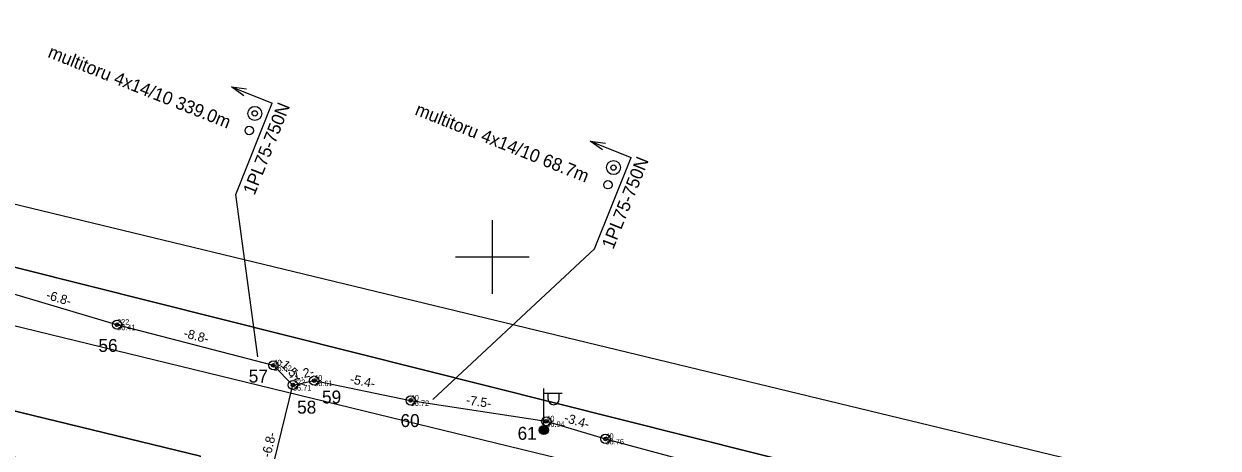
# Model space of a CAD drawing. Extents: x 553634 to 561168, y 6586277 to 6588142.
# Drawn here: x 554024.6 to 554089.4, y 6586589.6 to 6586612.7 of the extents above; entities that cross this region are included whole.
import ezdxf

# ---------------------------------------------------------------- set-up
doc = ezdxf.new("R2010")
doc.units = 0
for name, color, linetype in [('ABIJOONIS', 7, 'Continuous'), ('JOONSIDE', 7, 'Continuous'), ('KOORDPUNKT', 7, 'Continuous'), ('MOOTKORG-EH2000', 7, 'Continuous'), ('MOOTMPUNKT', 7, 'Continuous'), ('MOOTNR', 7, 'Continuous'), ('MOOTPIIR', 7, 'Continuous'), ('PIIR', 7, 'Continuous'), ('POST', 7, 'Continuous'), ('SITRASS', 7, 'Continuous'), ('VORK', 7, 'Continuous')]:
    doc.layers.add(name, color=color, linetype=linetype)

msp = doc.modelspace()

# ---------------------------------------------------------------- linework, layer by layer
at = {"layer": 'ABIJOONIS'}
for p, q in [((554035.839, 6586609.228), (554038.05, 6586608.347)), ((554055.323, 6586606.287), (554057.534, 6586605.406)), ((554019.225, 6586597.443), (554150.898, 6586565.408)), ((554018.161, 6586593.071), (554034.15, 6586589.181))]:
    msp.add_line(p, q, dxfattribs=at)
for points in [[(554036.508, 6586608.746), (554035.839, 6586609.228), (554036.656, 6586609.117)], [(554037.271, 6586594.571), (554036.074, 6586603.386), (554038.05, 6586608.347)], [(554055.993, 6586605.805), (554055.323, 6586606.287), (554056.141, 6586606.176)], [(554046.77, 6586592.254), (554055.559, 6586600.445), (554057.534, 6586605.406)]]:
    msp.add_lwpolyline(points, dxfattribs=at)
for centre, radius in [((554037.099, 6586607.791), 0.38), ((554037.099, 6586607.791), 0.146), ((554036.798, 6586606.862), 0.229), ((554056.583, 6586604.85), 0.38), ((554056.583, 6586604.85), 0.146), ((554056.282, 6586603.921), 0.229)]:
    msp.add_circle(centre, radius, dxfattribs=at)
at = {"layer": 'KOORDPUNKT'}
for centre, radius in [((554029.614, 6586596.32), 0.25), ((554029.614, 6586596.32), 0.025), ((554029.614, 6586596.32), 0.0221), ((554029.614, 6586596.32), 0.0191), ((554029.614, 6586596.32), 0.0161), ((554029.614, 6586596.32), 0.0132), ((554029.614, 6586596.32), 0.0102), ((554029.614, 6586596.32), 0.00726), ((554029.614, 6586596.32), 0.0043), ((554038.107, 6586594.113), 0.25), ((554038.107, 6586594.113), 0.025), ((554038.107, 6586594.113), 0.0221), ((554038.107, 6586594.113), 0.0191), ((554038.107, 6586594.113), 0.0161), ((554038.107, 6586594.113), 0.0132), ((554038.107, 6586594.113), 0.0102), ((554038.107, 6586594.113), 0.00726), ((554038.107, 6586594.113), 0.0043), ((554040.322, 6586593.285), 0.25), ((554040.322, 6586593.285), 0.025), ((554040.322, 6586593.285), 0.0221), ((554039.169, 6586593.045), 0.25), ((554039.169, 6586593.045), 0.025), ((554039.169, 6586593.045), 0.0221), ((554039.169, 6586593.045), 0.0191), ((554039.169, 6586593.045), 0.0161), ((554039.169, 6586593.045), 0.0132), ((554039.169, 6586593.045), 0.0102), ((554039.169, 6586593.045), 0.00726), ((554039.169, 6586593.045), 0.0043), ((554040.322, 6586593.285), 0.0191), ((554040.322, 6586593.285), 0.0161), ((554040.322, 6586593.285), 0.0132), ((554040.322, 6586593.285), 0.0102), ((554040.322, 6586593.285), 0.00726), ((554040.322, 6586593.285), 0.0043), ((554045.564, 6586592.207), 0.25), ((554045.564, 6586592.207), 0.025), ((554045.564, 6586592.207), 0.0221), ((554045.564, 6586592.207), 0.0191), ((554045.564, 6586592.207), 0.0161), ((554045.564, 6586592.207), 0.0132), ((554045.564, 6586592.207), 0.0102), ((554045.564, 6586592.207), 0.00726), ((554045.564, 6586592.207), 0.0043), ((554052.93, 6586591.074), 0.25), ((554052.93, 6586591.074), 0.025), ((554052.93, 6586591.074), 0.0221), ((554052.93, 6586591.074), 0.0191), ((554052.93, 6586591.074), 0.0161), ((554052.93, 6586591.074), 0.0132), ((554052.93, 6586591.074), 0.0102), ((554052.93, 6586591.074), 0.00726), ((554052.93, 6586591.074), 0.0043), ((554056.145, 6586590.12), 0.25), ((554056.145, 6586590.12), 0.025), ((554056.145, 6586590.12), 0.0221), ((554056.145, 6586590.12), 0.0191), ((554056.145, 6586590.12), 0.0161), ((554056.145, 6586590.12), 0.0132), ((554056.145, 6586590.12), 0.0102), ((554056.145, 6586590.12), 0.00726), ((554056.145, 6586590.12), 0.0043)]:
    msp.add_circle(centre, radius, dxfattribs=at)
at = {"layer": 'MOOTMPUNKT'}
for centre in [(554029.614, 6586596.32), (554038.107, 6586594.113), (554040.322, 6586593.285), (554039.169, 6586593.045), (554045.564, 6586592.207), (554052.93, 6586591.074), (554056.145, 6586590.12)]:
    msp.add_circle(centre, 0.1, dxfattribs=at)
at = {"layer": 'MOOTPIIR'}
msp.add_lwpolyline([(553726.68, 6586651.18), (553726.075, 6586673.2), (553765.426, 6586677.746), (553783.223, 6586677.077), (553949.864, 6586620.823), (554119.282, 6586579.866), (554112.096, 6586559.387), (554052.647, 6586582.916), (554039.799, 6586489.019), (554016.235, 6586492.44), (554034.15, 6586589.181), (553908.49, 6586619.734), (553782.61, 6586664.245), (553737.534, 6586664.463), (553736.881, 6586650.738)], close=True, dxfattribs=at)
at = {"layer": 'PIIR'}
for points in [[(553877.39, 6586727.07), (553849.71, 6586649.06), (553916.87, 6586626.36), (553987.21, 6586608.76), (554017.05, 6586601.19), (554166.01, 6586563.8), (554131.59, 6586771.41), (554010.14, 6586740.36), (553994.28, 6586766.24)], [(553986.05, 6586598.38), (554034.98, 6586586.48), (554046.75, 6586583.62), (554103.56, 6586569.79), (554188.98, 6586549.04), (554209.75, 6586557.47), (554166.01, 6586563.8), (554017.05, 6586601.19), (553987.21, 6586608.76)]]:
    msp.add_lwpolyline(points, close=True, dxfattribs=at)
at = {"layer": 'POST'}
for p, q in [((554052.799, 6586590.853), (554052.799, 6586592.853)), ((554052.799, 6586592.603), (554053.799, 6586592.603)), ((554053.026, 6586592.282), (554053.026, 6586592.603)), ((554053.639, 6586592.282), (554053.639, 6586592.603)), ((554052.799, 6586590.603), (554052.799, 6586590.603))]:
    msp.add_line(p, q, dxfattribs=at)
for radius in [0.25, 0.225, 0.2, 0.175, 0.15, 0.125, 0.1, 0.075, 0.05, 0.025]:
    msp.add_circle((554052.799, 6586590.603), radius, dxfattribs=at)
msp.add_arc((554053.333, 6586592.282), 0.306, 180, 0, dxfattribs=at)
at = {"layer": 'SITRASS'}
for points in [[(554039.169, 6586593.045), (554038.107, 6586594.113), (554029.614, 6586596.32), (554023.136, 6586598.235), (554018.927, 6586599.038), (554013.76, 6586599.735), (554003.604, 6586602.411), (553996.214, 6586604.241), (553988.378, 6586606.071)], [(554034.228, 6586561.373), (554034.618, 6586563.058), (554035.191, 6586566.003), (554035.654, 6586570.891), (554036.078, 6586574.25), (554036.472, 6586577.231), (554037.04, 6586581.703), (554037.557, 6586586.442), (554039.169, 6586593.045)], [(554039.169, 6586593.045), (554040.322, 6586593.285), (554045.564, 6586592.207), (554052.93, 6586591.074), (554056.145, 6586590.12), (554067.478, 6586587.057), (554077.351, 6586584.155), (554083.495, 6586583.118), (554091.899, 6586581.391), (554097.698, 6586579.718), (554103.49, 6586578.097), (554105.909, 6586577.559)]]:
    msp.add_lwpolyline(points, dxfattribs=at)
at = {"layer": 'VORK'}
for p, q in [((554050, 6586602), (554050, 6586598)), ((554048, 6586600), (554052, 6586600))]:
    msp.add_line(p, q, dxfattribs=at)

# ---------------------------------------------------------------- texts
at = {"layer": 'ABIJOONIS'}
for p in [(554037.084, 6586603.315), (554056.568, 6586600.374)]:
    msp.add_text('1PL75-750N', height=0.7, rotation=68.28231, dxfattribs=at).set_placement(p)
at = {"layer": 'JOONSIDE'}
for s, rotation, p in [('-6.8-', 343.53148, (554025.727, 6586597.73)), ('-8.8-', 345.43324, (554033.198, 6586595.647)), ('-1.5-', 314.83524, (554038.322, 6586594.252)), ('-1.2-', 11.76064, (554039.009, 6586593.267)), ('-5.4-', 348.37932, (554042.234, 6586593.147)), ('-7.5-', 351.25559, (554048.544, 6586592.002)), ('-3.4-', 343.47258, (554053.866, 6586591.057)), ('-6.8-', 76.2848, (554037.943, 6586589.074))]:
    msp.add_text(s, height=0.5, rotation=rotation, dxfattribs=at).set_placement(p)
at = {"layer": 'KOORDPUNKT'}
for s, p in [('56', (554028.606, 6586594.843)), ('57', (554036.769, 6586593.176)), ('59', (554040.749, 6586592.044)), ('58', (554039.397, 6586591.493)), ('60', (554045.011, 6586590.764)), ('61', (554051.372, 6586590.073))]:
    msp.add_text(s, height=0.7, dxfattribs=at).set_placement(p)
at = {"layer": 'MOOTKORG-EH2000'}
for s, p in [('36.41', (554029.614, 6586596.02)), ('36.62', (554038.107, 6586593.813)), ('36.71', (554039.169, 6586592.745)), ('36.61', (554040.322, 6586592.985)), ('36.72', (554045.564, 6586591.907)), ('36.94', (554052.93, 6586590.774)), ('36.76', (554056.145, 6586589.82))]:
    msp.add_text(s, height=0.3, dxfattribs=at).set_placement(p)
at = {"layer": 'MOOTNR'}
for s, p in [('222', (554029.614, 6586596.32)), ('40', (554038.107, 6586594.113)), ('222', (554039.169, 6586593.045)), ('40', (554040.322, 6586593.285)), ('40', (554045.564, 6586592.207)), ('40', (554052.93, 6586591.074)), ('40', (554056.145, 6586590.12))]:
    msp.add_text(s, height=0.3, dxfattribs=at).set_placement(p)
at = {"layer": 'SITRASS'}
for s, p in [('multitoru 4x14/10 339.0m  ', (554025.809, 6586610.862)), ('multitoru 4x14/10 68.7m  ', (554045.748, 6586607.74))]:
    msp.add_text(s, height=0.7, rotation=338.28231, dxfattribs=at).set_placement(p)

doc.saveas('drawing.dxf')
